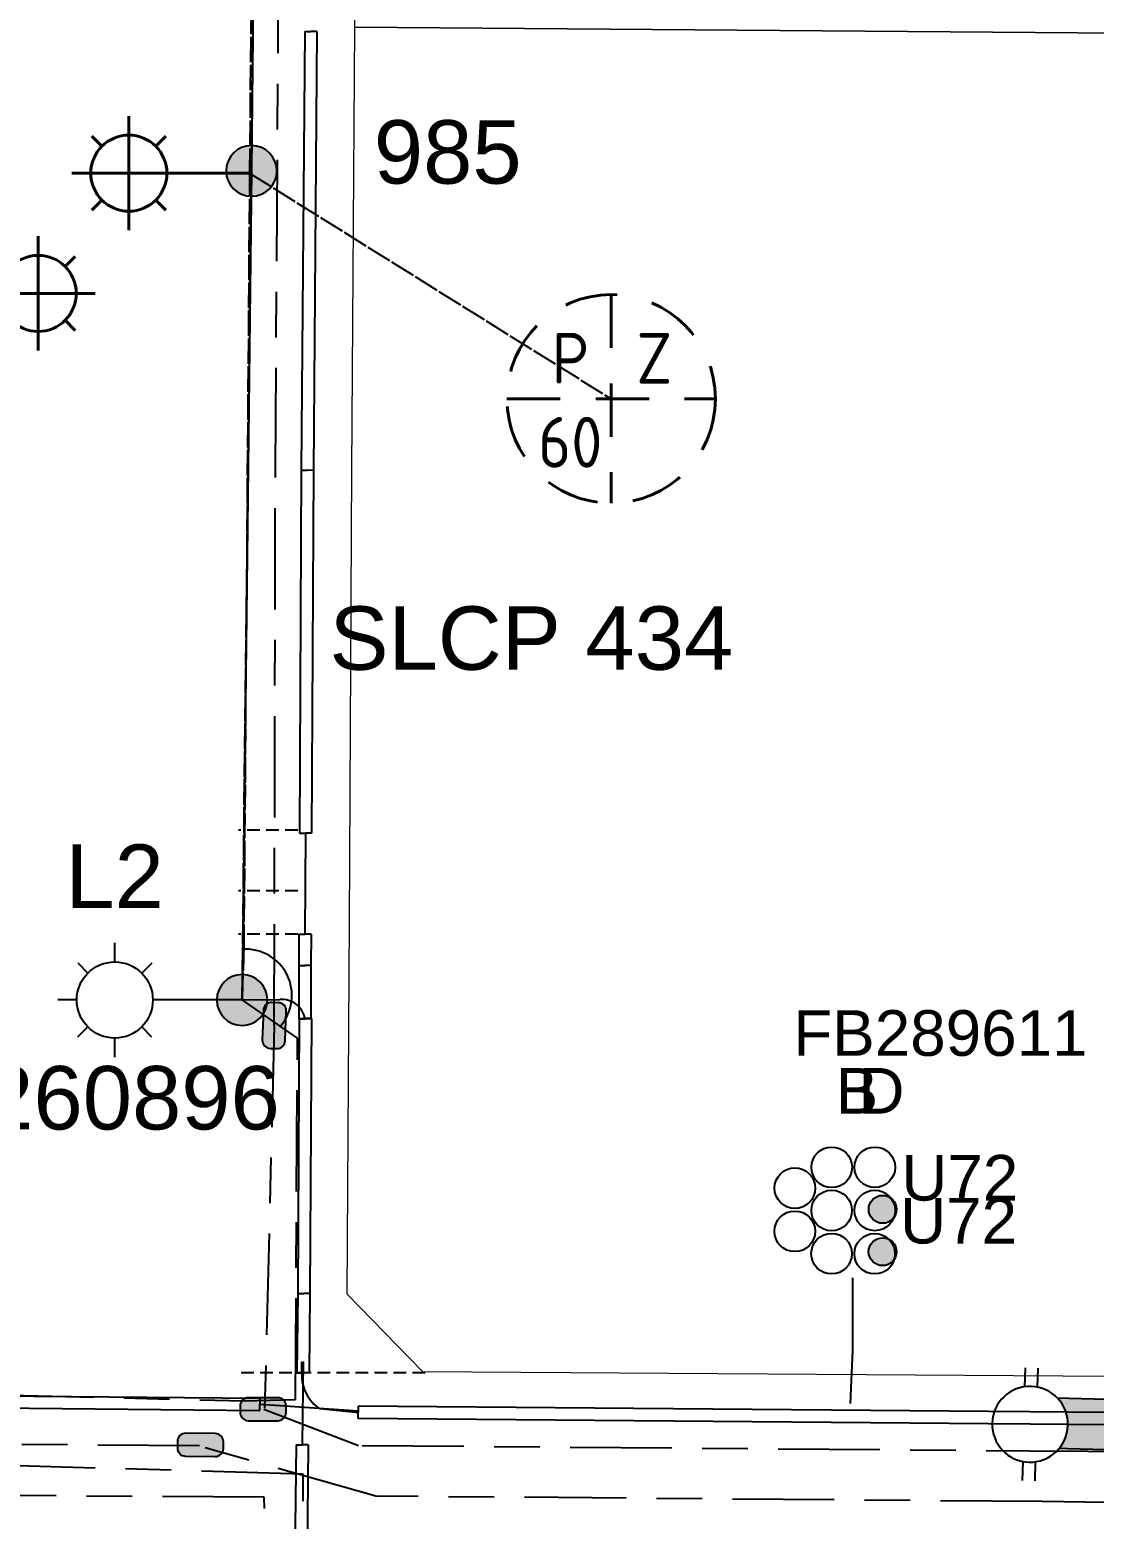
# Model space of a CAD drawing. Header units: metres. Extents: x 315403 to 316343, y 6257875 to 6258324.
# Drawn here: x 315856.2 to 315898.1, y 6258053.4 to 6258112.1 of the extents above; entities that cross this region are included whole.
import ezdxf
from ezdxf.enums import TextEntityAlignment as Align

# ---------------------------------------------------------------- set-up
doc = ezdxf.new("R2010")
doc.units = ezdxf.units.M
for name, pattern in [('Cable Exist OH', [1, 1, 0]), ('Cable Exist UG', [8.2, 4, -1.2, 1.8, -1.2]), ('Dash', [5, 3, -2]), ('DASHED', [0.75, 0.5, -0.25])]:
    doc.linetypes.add(name, pattern=pattern)
doc.layers.get('0').update_dxf_attribs({"color": 6})
doc.layers.add('Cadastre Buildings_SP_EXT', color=9, linetype='Continuous', lineweight=5)
for name, color, linetype in [('Duct_SP_EXT', 7, 'Continuous'), ('Equip_HV_EXT', 7, 'Continuous'), ('Equip_LV_EXT', 7, 'Continuous'), ('Equip_SL_EXT', 7, 'Continuous'), ('Equip_SP_SL_EXT', 7, 'Continuous'), ('Equip_SP_SL_NEW', 2, 'Continuous'), ('Mains_HV_EXT', 7, 'Continuous'), ('Mains_LV_EXT', 7, 'Continuous'), ('Mains_SL_EXT', 7, 'Continuous'), ('OH_Details_SP_MISC', 7, 'Continuous'), ('SupportsOH_SP_TR_HV_LV_SL_EXT', 7, 'Continuous'), ('SupportsUG_SP_LV_EXT', 7, 'Continuous'), ('Trench_SP_EXT', 7, 'Continuous')]:
    doc.layers.add(name, color=color, linetype=linetype)
doc.layers.add('UNKNOWN_FEATURES', color=1, linetype='DASHED', plot=False)
doc.styles.add('iecARIAL', font='arial.ttf', dxfattribs={"height": 2})
doc.styles.add('IESYMBOL1', font='isocp.shx')
doc.styles.add('POLE_LABEL', font='arial.ttf')
doc.styles.add('SL_LABEL', font='arial.ttf')
doc.styles.add('SLCP_LABEL', font='arial.ttf', dxfattribs={"height": 3.5})
doc.styles.get("Standard").update_dxf_attribs({"font": 'arial.ttf'})

# ---------------------------------------------------------------- blocks, each defined once
blk = doc.blocks.new('PILLAR_EXT')
blk.add_hatch(color=256).paths.add_polyline_path([(-2.475, 0.99), (-2.475, -0.99), (2.475, -0.99), (2.475, 0.99)])
blk.add_lwpolyline([(-2.475, -0.99), (2.475, -0.99), (2.475, 0.99), (-2.475, 0.99)], close=True)
at = {"style": 'iecARIAL', "flags": 8}
blk.add_attdef('ASSET_NUM', (1.5, 3.5), '', height=2.5, dxfattribs=at)
for tag, p, flags in [('OWNED_BY', (0, -0.2), 9), ('STATE', (0, -0.4), 9), ('SUPPORT_TYPE', (0, -0.6), 9), ('USAGE', (0, -0.8), 9), ('LEGEND', (0, -1), 9), ('LOCATION', (0, -1.2), 9), ('STREETNAME', (0, -1.8), 9), ('NOTES', (0, -1.4), 9), ('PARENT', (0, -1.6), 9), ('SUBURB', (0, -2), 1)]:
    blk.add_attdef(tag, p, '', height=0.2, dxfattribs=dict(flags=flags))
blk = doc.blocks.new('DUCT_EXT')
blk.add_circle((0, 0.8), 0.8)
at = {"flags": 1}
blk.add_attdef('Z', (0, 0), '', height=0.2, dxfattribs=at)
at = {"flags": 9}
for tag, p in [('DUCT_CODE', (0, 0)), ('XSECT_TYPE', (0, -0.2)), ('STATE', (0, -0.6)), ('FB_REFERENCE', (0, -0.4)), ('NOTES', (0, -0.8))]:
    blk.add_attdef(tag, text='', height=0.2, dxfattribs=at).set_placement(p, align=Align.MIDDLE_LEFT)
blk = doc.blocks.new('*U145')
at = {"lineweight": 40}
for p, q in [((5.09, 2.25), (5.09, -2.25)), ((3.631, 1.459), (4.029, 1.061)), ((6.548, 1.458), (6.15, 1.061)), ((0, 0), (3.593, 0)), ((2.84, 0), (7.34, 0)), ((3.631, -1.458), (4.029, -1.061)), ((6.548, -1.459), (6.15, -1.061))]:
    blk.add_line(p, q, dxfattribs=at)
blk.add_circle((5.09, 0), 1.5, dxfattribs=at)
at = {"style": 'iecARIAL', "flags": 8}
blk.add_attdef('ASSET_NUM', (1.5, 1.5), '', height=2.5, dxfattribs=at)
for tag, p, height, flags in [('CONSTRUCTED_VOLTAGE', (0.981, -0.653), 0.2, 9), ('CONTROL_TYPE', (0.981, -0.853), 0.2, 9), ('LANTERN_PURPOSE', (0.981, -1.053), 0.2, 9), ('LANTERN_TYPE', (0.981, -1.253), 0.2, 9), ('LNUMBER', (2.181, -3.253), 2.5, 8), ('OPERATING_VOLTAGE', (0.981, -1.653), 0.2, 9), ('ORIENTATION', (0.981, -1.853), 0.2, 9), ('NO_PHASES', (0.981, -1.453), 0.2, 9), ('OWNED_BY', (0.981, -2.053), 0.2, 9), ('STATE', (0.981, -2.253), 0.2, 9), ('USAGE', (0.981, -2.453), 0.2, 9), ('CEXIST', (0.981, -2.653), 0.2, 9), ('CNEW', (0.981, -2.853), 0.2, 9), ('CNUMBER', (0.981, -3.053), 0.2, 9), ('CREMOVE', (0.981, -3.253), 0.2, 9), ('CREPLACE', (0.981, -3.453), 0.2, 9), ('LKINGHEIGHT', (0.981, -3.653), 0.2, 9), ('LBRACKET', (0.981, -3.853), 0.2, 9), ('LBRACKETVOCAB', (0.981, -4.053), 0.2, 9), ('LCATEGORY', (0.981, -4.253), 0.2, 9), ('LCHARGE1', (0.981, -4.453), 0.2, 9), ('LCHARGE1PERCENT', (0.981, -4.653), 0.2, 9), ('LCHARGE2', (0.981, -4.853), 0.2, 9), ('LCHARGE2PERCENT', (0.981, -5.053), 0.2, 9), ('LCHARGE3', (0.981, -5.253), 0.2, 9), ('LCHARGE3PERCENT', (0.981, -5.453), 0.2, 9), ('LEXIST', (0.981, -5.653), 0.2, 9), ('LLAMP', (0.981, -5.853), 0.2, 9), ('LLAMPVOCAB', (0.981, -6.053), 0.2, 9), ('LMAST', (0.981, -6.253), 0.2, 9), ('LMASTVOCAB', (0.981, -6.453), 0.2, 9), ('LNEW', (0.981, -6.653), 0.2, 9), ('LANTNUMBER', (0.981, -6.853), 0.2, 9), ('LOUTREACH', (0.981, -7.253), 0.2, 9), ('LOUTREACHVOCAB', (0.981, -7.453), 0.2, 9), ('LRATECODE', (0.981, -7.653), 0.2, 9), ('LREMOVE', (0.981, -7.853), 0.2, 9), ('LREPLACE', (0.981, -8.053), 0.2, 9), ('LTYPE', (0.981, -8.253), 0.2, 9), ('LTYPEVOCAB', (0.981, -8.453), 0.2, 9), ('LEGEND', (0.981, -8.653), 0.2, 9), ('LOCATION', (0.981, -8.853), 0.2, 9), ('STREETNAME', (0.981, -9.253), 0.2, 9), ('SUBURB', (0.981, -9.453), 0.2, 1), ('NOTES', (0.981, -9.053), 0.2, 9)]:
    blk.add_attdef(tag, p, '', height=height, dxfattribs=dict(flags=flags))
blk = doc.blocks.new('*U146')
at = {"lineweight": 40}
for p, q in [((-4.832, -2.25), (-4.832, 2.25)), ((-6.29, 1.459), (-5.892, 1.061)), ((-3.373, 1.458), (-3.771, 1.061)), ((-2.582, 0), (-7.082, 0)), ((0, 0), (-3.335, 0)), ((-6.29, -1.458), (-5.893, -1.061)), ((-3.374, -1.459), (-3.771, -1.061))]:
    blk.add_line(p, q, dxfattribs=at)
blk.add_circle((-4.832, 0), 1.5, dxfattribs=at)
at = {"style": 'iecARIAL', "flags": 8}
blk.add_attdef('ASSET_NUM', (1.5, 1.5), '', height=2.5, dxfattribs=at)
for tag, p, height, flags in [('CONSTRUCTED_VOLTAGE', (0.981, -0.653), 0.2, 9), ('CONTROL_TYPE', (0.981, -0.853), 0.2, 9), ('LANTERN_PURPOSE', (0.981, -1.053), 0.2, 9), ('LANTERN_TYPE', (0.981, -1.253), 0.2, 9), ('LNUMBER', (2.181, -3.253), 2.5, 8), ('OPERATING_VOLTAGE', (0.981, -1.653), 0.2, 9), ('ORIENTATION', (0.981, -1.853), 0.2, 9), ('NO_PHASES', (0.981, -1.453), 0.2, 9), ('OWNED_BY', (0.981, -2.053), 0.2, 9), ('STATE', (0.981, -2.253), 0.2, 9), ('USAGE', (0.981, -2.453), 0.2, 9), ('CEXIST', (0.981, -2.653), 0.2, 9), ('CNEW', (0.981, -2.853), 0.2, 9), ('CNUMBER', (0.981, -3.053), 0.2, 9), ('CREMOVE', (0.981, -3.253), 0.2, 9), ('CREPLACE', (0.981, -3.453), 0.2, 9), ('LKINGHEIGHT', (0.981, -3.653), 0.2, 9), ('LBRACKET', (0.981, -3.853), 0.2, 9), ('LBRACKETVOCAB', (0.981, -4.053), 0.2, 9), ('LCATEGORY', (0.981, -4.253), 0.2, 9), ('LCHARGE1', (0.981, -4.453), 0.2, 9), ('LCHARGE1PERCENT', (0.981, -4.653), 0.2, 9), ('LCHARGE2', (0.981, -4.853), 0.2, 9), ('LCHARGE2PERCENT', (0.981, -5.053), 0.2, 9), ('LCHARGE3', (0.981, -5.253), 0.2, 9), ('LCHARGE3PERCENT', (0.981, -5.453), 0.2, 9), ('LEXIST', (0.981, -5.653), 0.2, 9), ('LLAMP', (0.981, -5.853), 0.2, 9), ('LLAMPVOCAB', (0.981, -6.053), 0.2, 9), ('LMAST', (0.981, -6.253), 0.2, 9), ('LMASTVOCAB', (0.981, -6.453), 0.2, 9), ('LNEW', (0.981, -6.653), 0.2, 9), ('LANTNUMBER', (0.981, -6.853), 0.2, 9), ('LOUTREACH', (0.981, -7.253), 0.2, 9), ('LOUTREACHVOCAB', (0.981, -7.453), 0.2, 9), ('LRATECODE', (0.981, -7.653), 0.2, 9), ('LREMOVE', (0.981, -7.853), 0.2, 9), ('LREPLACE', (0.981, -8.053), 0.2, 9), ('LTYPE', (0.981, -8.253), 0.2, 9), ('LTYPEVOCAB', (0.981, -8.453), 0.2, 9), ('LEGEND', (0.981, -8.653), 0.2, 9), ('LOCATION', (0.981, -8.853), 0.2, 9), ('STREETNAME', (0.981, -9.253), 0.2, 9), ('SUBURB', (0.981, -9.453), 0.2, 1), ('NOTES', (0.981, -9.053), 0.2, 9)]:
    blk.add_attdef(tag, p, '', height=height, dxfattribs=dict(flags=flags))
blk = doc.blocks.new('POLE_EXT')
blk.add_hatch(color=256).paths.add_polyline_path([(-1, 0, 1), (1, 0, 1)])
blk.add_lwpolyline([(-1, 0, 1), (1, 0, 1)], format="xyb", close=True)
for tag, height, flags, p in [('pNumber', 2.5, 8, (-17.84, 2.067)), ('OWNED_BY', 0.2, 9, (1.355, -0.4)), ('PARENT', 0.2, 9, (1.355, -0.6)), ('SPECIAL_USE', 0.2, 9, (1.355, -0.8)), ('STATE', 0.2, 9, (1.355, -1)), ('USAGE', 0.2, 9, (1.355, -1.2)), ('cLV', 0.2, 9, (1.355, -1.4)), ('hDepth', 0.2, 9, (1.355, -1.6)), ('hDia', 0.2, 9, (1.355, -1.8)), ('cHV', 0.2, 9, (1.355, -2)), ('LBRACKET', 0.2, 9, (1.355, -2.2)), ('LExisting', 0.2, 9, (1.355, -2.4)), ('LANTNUMBER', 0.2, 9, (1.355, -2.6)), ('LOther', 0.2, 9, (1.355, -2.8)), ('LRemove', 0.2, 9, (1.355, -3)), ('cLinedev', 0.2, 9, (1.355, -3.4)), ('LEGEND', 0.2, 9, (1.355, -3.2)), ('LOCATION', 0.2, 9, (1.355, -3.6)), ('pExisting', 0.2, 9, (1.355, -3.8)), ('PFNUMBER', 0.2, 9, (1.355, -4)), ('NEWPFNUMBER', 0.2, 9, (1.355, -4.2)), ('pFooting', 0.2, 9, (1.355, -4.4)), ('pNew', 0.2, 9, (1.355, -4.6)), ('pRelocate', 0.2, 9, (1.355, -5)), ('pRemove', 0.2, 9, (1.355, -5.2)), ('pReplace', 0.2, 9, (1.355, -5.4)), ('pStay', 0.2, 9, (1.355, -5.6)), ('pType', 0.2, 9, (1.355, -5.8)), ('cspan', 0.2, 9, (1.355, -6)), ('STREETNAME', 0.2, 9, (1.355, -6.2)), ('SUBURB', 0.2, 9, (1.355, -6.4)), ('OPERATED_BY', 0.2, 9, (1.355, -7.014)), ('NOTES', 0.2, 9, (1.355, -6.6)), ('MAINTAINED_BY', 0.2, 9, (1.355, -6.814))]:
    blk.add_attdef(tag, text='', height=height, dxfattribs=dict(flags=flags)).set_placement(p, align=Align.MIDDLE_LEFT)
at = {"style": 'POLE_LABEL'}
for tag, height, flags, p in [('ASSET_NUM', 2.5, 8, (2, 2)), ('STRUCTURE_PLANT_NUMBER', 0.2, 9, (1.355, 0.028)), ('STREET_CODE', 0.2, 9, (1.355, -0.2))]:
    blk.add_attdef(tag, text='', height=height, dxfattribs=dict(at, flags=flags)).set_placement(p, align=Align.MIDDLE_LEFT)
at = {"flags": 1}
blk.add_attdef('Z', (1.355, -7.328), '', height=0.2, dxfattribs=at)
blk = doc.blocks.new('HV_STJ_EXT')
h = blk.add_hatch(color=256)
edge = h.paths.add_edge_path()
edge.add_ellipse((-0.586, 0.131), major_axis=(0.226, 0.226), ratio=1, start_angle=44.99996, end_angle=135)
edge.add_line((-0.906, 0.131), (-0.906, -0.131))
edge.add_ellipse((-0.586, -0.131), major_axis=(0.226, 0.226), ratio=1, start_angle=134.99996, end_angle=225)
edge.add_line((-0.586, -0.451), (0.586, -0.451))
edge.add_ellipse((0.586, -0.131), major_axis=(-0.226, 0.226), ratio=1, start_angle=134.99996, end_angle=225)
edge.add_line((0.906, -0.131), (0.906, 0.131))
edge.add_ellipse((0.586, 0.131), major_axis=(-0.226, 0.226), ratio=1, start_angle=224.99996, end_angle=315)
edge.add_line((0.586, 0.451), (-0.586, 0.451))
blk.add_lwpolyline([(-0.906, 0.131), (-0.906, -0.131, 0.414214), (-0.586, -0.451), (0.586, -0.451, 0.414214), (0.906, -0.131), (0.906, 0.131, 0.414214), (0.586, 0.451), (-0.586, 0.451, 0.414214)], format="xyb", close=True)
for tag, flags, p in [('ORIENTATION', 9, (1.5, 0)), ('USAGE', 9, (1.5, -0.2)), ('LEGEND', 9, (1.5, -0.4)), ('NOTES', 9, (1.5, -0.6)), ('Z', 1, (1.5, -0.8))]:
    blk.add_attdef(tag, text='', height=0.2, dxfattribs=dict(flags=flags)).set_placement(p, align=Align.MIDDLE_LEFT)
blk = doc.blocks.new('LV_UG_LINKS_OPEN_EXT')
for p, q in [((-0.249, 1.473), (-0.249, 2.22)), ((0.249, 1.473), (0.249, 2.22)), ((-0.249, -1.473), (-0.249, -2.22)), ((0.249, -1.473), (0.249, -2.22))]:
    blk.add_line(p, q)
at = {"flags": 9}
for tag, p in [('ACTUAL_STATUS', (0, 0)), ('OPERATING_VOLTAGE', (0, -0.6)), ('CONSTRUCTED_VOLTAGE', (0, -0.2)), ('NO_PHASES', (0, -0.4)), ('ORIENTATION', (0, -0.8)), ('STATE', (0, -1)), ('SWITCH_TYPE', (0, -1.2)), ('USAGE', (0, -1.4)), ('NOTES', (0, -1.6))]:
    blk.add_attdef(tag, text='', height=0.2, dxfattribs=at).set_placement(p, align=Align.MIDDLE_LEFT)
at = {"flags": 1}
blk.add_attdef('Z', (0, 0), '', height=0.2, dxfattribs=at)
blk.add_wipeout([(-0.249, 1.473), (-0.432, 1.43), (-0.608, 1.365), (-0.774, 1.278), (-0.928, 1.171), (-1.067, 1.045), (-1.19, 0.903), (-1.294, 0.747), (-1.377, 0.579), (-1.439, 0.402), (-1.478, 0.218), (-1.494, 0.031), (-1.486, -0.156), (-1.455, -0.341), (-1.4, -0.521), (-1.324, -0.692), (-1.227, -0.853), (-1.11, -1), (-0.976, -1.131), (-0.827, -1.244), (-0.664, -1.338), (-0.491, -1.411), (-0.311, -1.461), (-0.125, -1.489), (0.062, -1.493), (0.249, -1.473), (0.432, -1.43), (0.608, -1.365), (0.774, -1.278), (0.928, -1.171), (1.067, -1.045), (1.19, -0.903), (1.294, -0.747), (1.377, -0.579), (1.439, -0.402), (1.478, -0.218), (1.494, -0.031), (1.486, 0.156), (1.455, 0.341), (1.4, 0.521), (1.324, 0.692), (1.227, 0.853), (1.11, 1), (0.976, 1.131), (0.827, 1.244), (0.664, 1.338), (0.491, 1.411), (0.311, 1.461), (0.125, 1.489), (-0.062, 1.493)])
blk.add_lwpolyline([(0, -1.494, 1), (0, 1.494, 1)], format="xyb", close=True)
blk = doc.blocks.new('CABLE_LARGE_EXT')
h = blk.add_hatch(color=256)
edge = h.paths.add_edge_path()
edge.add_arc((0, 0.55), 0.55, 0, 360)
blk.add_circle((0, 0.55), 0.55)
at = {"flags": 1}
blk.add_attdef('Z', (0, 0), '', height=0.2, dxfattribs=at)
at = {"flags": 9}
for tag, p in [('COND_CODE', (0, 0)), ('XSECT_SIZE', (0, -0.6)), ('STATE', (0, -0.4)), ('FB_REFERENCE', (0, -0.2)), ('NOTES', (0, -0.8))]:
    blk.add_attdef(tag, text='', height=0.2, dxfattribs=at).set_placement(p, align=Align.MIDDLE_LEFT)
blk = doc.blocks.new('SLCP_ZELL_EXT')
blk.add_wipeout([(-0.236, 7.5), (-0.706, 7.47), (-1.174, 7.411), (-1.637, 7.323), (-2.093, 7.206), (-2.542, 7.06), (-2.98, 6.887), (-3.407, 6.686), (-3.82, 6.459), (-4.218, 6.206), (-4.599, 5.929), (-4.962, 5.629), (-5.306, 5.306), (-5.629, 4.962), (-5.929, 4.599), (-6.206, 4.218), (-6.459, 3.82), (-6.686, 3.407), (-6.887, 2.98), (-7.06, 2.542), (-7.206, 2.093), (-7.323, 1.637), (-7.411, 1.174), (-7.47, 0.706), (-7.5, 0.236), (-7.5, -0.236), (-7.47, -0.706), (-7.411, -1.174), (-7.323, -1.637), (-7.206, -2.093), (-7.06, -2.542), (-6.887, -2.98), (-6.686, -3.407), (-6.459, -3.82), (-6.206, -4.218), (-5.929, -4.599), (-5.629, -4.962), (-5.306, -5.306), (-4.962, -5.629), (-4.599, -5.929), (-4.218, -6.206), (-3.82, -6.459), (-3.407, -6.686), (-2.98, -6.887), (-2.542, -7.06), (-2.093, -7.206), (-1.637, -7.323), (-1.174, -7.411), (-0.706, -7.47), (-0.236, -7.5), (0.236, -7.5), (0.706, -7.47), (1.174, -7.411), (1.637, -7.323), (2.093, -7.206), (2.542, -7.06), (2.98, -6.887), (3.407, -6.686), (3.82, -6.459), (4.218, -6.206), (4.599, -5.929), (4.962, -5.629), (5.306, -5.306), (5.629, -4.962), (5.929, -4.599), (6.206, -4.218), (6.459, -3.82), (6.686, -3.407), (6.887, -2.98), (7.06, -2.542), (7.206, -2.093), (7.323, -1.637), (7.411, -1.174), (7.47, -0.706), (7.5, -0.236), (7.5, 0.236), (7.47, 0.706), (7.411, 1.174), (7.323, 1.637), (7.206, 2.093), (7.06, 2.542), (6.887, 2.98), (6.686, 3.407), (6.459, 3.82), (6.206, 4.218), (5.929, 4.599), (5.629, 4.962), (5.306, 5.306), (4.962, 5.629), (4.599, 5.929), (4.218, 6.206), (3.82, 6.459), (3.407, 6.686), (2.98, 6.887), (2.542, 7.06), (2.093, 7.206), (1.637, 7.323), (1.174, 7.411), (0.706, 7.47), (0.236, 7.5)])
at = {"linetype": 'Dash', "lineweight": 40, "ltscale": 0.7}
for p, q in [((0, 4.109), (0, -4.109)), ((-4.109, 0), (4.109, 0))]:
    blk.add_line(p, q, dxfattribs=at)
blk.add_circle((0, 0), 4.109, dxfattribs=at)
at = {"lineweight": 40, "style": 'IESYMBOL1'}
for s, p in [('P', (-1.604, 0)), ('Z', (1.702, 0)), ('60', (-1.612, -3.312))]:
    blk.add_text(s, height=2, dxfattribs=at).set_placement(p, align=Align.BOTTOM_CENTER)
at = {"style": 'SLCP_LABEL'}
for tag, height, flags, p in [('ASSET_NUM', 2.5, 8, (2, 2)), ('STREET_CODE', 0.2, 9, (0, -0.2))]:
    blk.add_attdef(tag, text='', height=height, dxfattribs=dict(at, flags=flags)).set_placement(p, align=Align.MIDDLE_LEFT)
at = {"flags": 1}
blk.add_attdef('Z', (0, 0), '', height=0.2, dxfattribs=at)
at = {"flags": 9}
for tag, p in [('CONSTRUCTED_VOLTAGE', (0, -0.4)), ('CONTROL_TYPE', (0, -0.6)), ('OPERATING_VOLTAGE', (0, -1)), ('ORIENTATION', (0, -1.2)), ('NO_PHASES', (0, -0.8)), ('OWNED_BY', (0, -1.4)), ('USAGE', (0, -1.6)), ('LOCATION', (0, -1.8)), ('STATE', (0, -2)), ('NOTES', (0, -2.2))]:
    blk.add_attdef(tag, text='', height=0.2, dxfattribs=at).set_placement(p, align=Align.MIDDLE_LEFT)
blk = doc.blocks.new('*U149')
blk.add_line((0, 0), (0, 0))
at = {"style": 'SL_LABEL'}
for tag, height, flags, p in [('ASSET_NUM', 2.5, 8, (2, 2)), ('STREET_CODE', 0.2, 9, (0, -0.2))]:
    blk.add_attdef(tag, text='', height=height, dxfattribs=dict(at, flags=flags)).set_placement(p, align=Align.MIDDLE_LEFT)
for tag, p, flags in [('Z', (0, 0), 1), ('OPERATED_BY', (0, -9.607), 9)]:
    blk.add_attdef(tag, p, '', height=0.2, dxfattribs=dict(flags=flags))
for tag, height, flags, p in [('CONSTRUCTED_VOLTAGE', 0.2, 9, (0, -0.4)), ('CONTROL_TYPE', 0.2, 9, (0, -0.6)), ('LANTERN_PURPOSE', 0.2, 9, (0, -0.8)), ('LANTERN_TYPE', 0.2, 9, (0, -1)), ('NO_PHASES', 0.2, 9, (0, -1.2)), ('OPERATING_VOLTAGE', 0.2, 9, (0, -1.4)), ('ORIENTATION', 0.2, 9, (0, -1.6)), ('OWNED_BY', 0.2, 9, (0, -1.8)), ('LNUMBER', 2.5, 8, (1.2, -2.8)), ('STATE', 0.2, 9, (0, -2)), ('CEXIST', 0.2, 9, (0, -2.4)), ('USAGE', 0.2, 9, (0, -2.2)), ('CNEW', 0.2, 9, (0, -2.6)), ('CNUMBER', 0.2, 9, (0, -2.8)), ('CREMOVE', 0.2, 9, (0, -3)), ('CREPLACE', 0.2, 9, (0, -3.2)), ('LKINGHEIGHT', 0.2, 9, (0, -3.4)), ('LBRACKET', 0.2, 9, (0, -3.6)), ('LBRACKETVOCAB', 0.2, 9, (0, -3.8)), ('LCATEGORY', 0.2, 9, (0, -4)), ('LCHARGE1', 0.2, 9, (0, -4.2)), ('LCHARGE1PERCENT', 0.2, 9, (0, -4.4)), ('LCHARGE2', 0.2, 9, (0, -4.6)), ('LCHARGE2PERCENT', 0.2, 9, (0, -4.8)), ('LCHARGE3', 0.2, 9, (0, -5)), ('LCHARGE3PERCENT', 0.2, 9, (0, -5.2)), ('LEXIST', 0.2, 9, (0, -5.4)), ('LLAMP', 0.2, 9, (0, -5.6)), ('LLAMPVOCAB', 0.2, 9, (0, -5.8)), ('LMAST', 0.2, 9, (0, -6)), ('LMASTVOCAB', 0.2, 9, (0, -6.2)), ('LNEW', 0.2, 9, (0, -6.4)), ('LANTNUMBER', 0.2, 9, (0, -6.6)), ('LOUTREACH', 0.2, 9, (0, -7)), ('LOUTREACHVOCAB', 0.2, 9, (0, -7.2)), ('LRATECODE', 0.2, 9, (0, -7.4)), ('LREMOVE', 0.2, 9, (0, -7.6)), ('LREPLACE', 0.2, 9, (0, -7.8)), ('LTYPE', 0.2, 9, (0, -8)), ('LTYPEVOCAB', 0.2, 9, (0, -8.2)), ('SUBURB', 0.2, 9, (0, -8.6)), ('STREETNAME', 0.2, 9, (0, -8.8)), ('LEGEND', 0.2, 9, (0, -8.4)), ('LOCATION', 0.2, 9, (0, -9)), ('NOTES', 0.2, 9, (0, -9.2)), ('MAINTAINED_BY', 0.2, 9, (0, -9.863))]:
    blk.add_attdef(tag, text='', height=height, dxfattribs=dict(flags=flags)).set_placement(p, align=Align.MIDDLE_LEFT)
blk.add_wipeout([(-7.268, 0), (-6.476, 1.459), (-5.017, 2.25), (-3.559, 1.458), (-2.664, 0), (-3.559, -1.459), (-5.018, -2.25), (-6.476, -1.458)])
for p, q in [((-5.017, 1.5), (-5.017, 2.25)), ((-6.476, 1.459), (-6.078, 1.061)), ((-3.559, 1.458), (-3.957, 1.061)), ((-6.518, 0), (-7.268, 0)), ((0, 0), (-3.521, 0)), ((-6.476, -1.458), (-6.078, -1.061)), ((-3.559, -1.459), (-3.957, -1.061)), ((-5.018, -2.25), (-5.018, -1.5))]:
    blk.add_line(p, q)
blk.add_circle((-5.018, 0), 1.5)

msp = doc.modelspace()

# ---------------------------------------------------------------- linework, layer by layer
at = {"layer": 'Cadastre Buildings_SP_EXT', "linetype": 'Continuous'}
msp.add_lwpolyline([(315868.969, 6258112.244), (315899.154, 6258112.013), (315902.512, 6258111.99), (315902.66, 6258125.129), (315902.803, 6258138.1), (315902.946, 6258151.355), (315869.162, 6258151.904), (315869.122, 6258138.585), (315869.078, 6258125.68), (315868.969, 6258112.244)], close=True, dxfattribs=at)
at = {"layer": 'Duct_SP_EXT'}
for p, q in [((315867.014, 6258112.076), (315866.873, 6258094.78)), ((315867.014, 6258112.076), (315867.254, 6258112.074)), ((315867.494, 6258112.072), (315867.254, 6258112.074)), ((315867.494, 6258112.072), (315867.353, 6258094.777)), ((315866.873, 6258094.78), (315866.8, 6258080.479)), ((315866.873, 6258094.78), (315867.113, 6258094.778)), ((315867.353, 6258094.777), (315867.113, 6258094.778)), ((315867.353, 6258094.777), (315867.28, 6258080.477)), ((315866.8, 6258080.479), (315867.04, 6258080.478)), ((315867.28, 6258080.477), (315867.04, 6258080.478)), ((315866.782, 6258076.493), (315866.775, 6258075.254)), ((315866.782, 6258076.493), (315867.022, 6258076.492)), ((315867.262, 6258076.491), (315867.022, 6258076.492)), ((315867.262, 6258076.491), (315867.255, 6258075.254)), ((315866.775, 6258075.254), (315866.779, 6258073.159)), ((315866.775, 6258075.254), (315867.015, 6258075.254)), ((315867.255, 6258075.254), (315867.015, 6258075.254)), ((315867.255, 6258075.254), (315867.259, 6258073.16)), ((315866.797, 6258073.169), (315866.737, 6258062.326)), ((315866.779, 6258073.159), (315867.019, 6258073.159)), ((315866.797, 6258073.169), (315867.037, 6258073.168)), ((315867.259, 6258073.16), (315867.019, 6258073.159)), ((315867.277, 6258073.167), (315867.037, 6258073.168)), ((315867.277, 6258073.167), (315867.217, 6258062.322)), ((315866.737, 6258062.326), (315866.703, 6258059.198)), ((315866.737, 6258062.326), (315866.977, 6258062.324)), ((315867.217, 6258062.322), (315866.977, 6258062.324)), ((315867.217, 6258062.322), (315867.183, 6258059.193)), ((315866.703, 6258059.198), (315866.943, 6258059.195)), ((315867.183, 6258059.193), (315866.943, 6258059.195)), ((315846.685, 6258058.371), (315865.246, 6258058.198)), ((315865.246, 6258058.198), (315865.244, 6258057.958)), ((315846.68, 6258057.891), (315865.242, 6258057.718)), ((315865.242, 6258057.718), (315865.244, 6258057.958)), ((315869.117, 6258057.405), (315869.119, 6258057.645)), ((315869.121, 6258057.885), (315869.119, 6258057.645)), ((315866.673, 6258056.368), (315866.425, 6258033.596)), ((315866.673, 6258056.368), (315866.913, 6258056.365)), ((315867.153, 6258056.363), (315866.905, 6258033.591)), ((315867.153, 6258056.363), (315866.913, 6258056.365))]:
    msp.add_line(p, q, dxfattribs=at)
msp.add_lwpolyline([(315888.611, 6258062.951), (315888.605, 6258060.099), (315888.514, 6258057.987)], dxfattribs=at)
at = {"layer": 'Mains_HV_EXT', "linetype": 'Cable Exist UG'}
for points in [[(315865.811, 6258072.89), (315865.854, 6258094.819), (315865.854, 6258094.819), (315865.969, 6258112.266), (315866.078, 6258125.697), (315866.122, 6258138.595), (315866.162, 6258151.916), (315866.228, 6258164.927), (315866.49, 6258190.988), (315866.49, 6258190.988), (315866.648, 6258210.352), (315866.803, 6258228.067), (315866.867, 6258235.465), (315867.022, 6258253.329), (315867.022, 6258253.329), (315867.111, 6258263.581), (315867.258, 6258282.083), (315867.445, 6258303.097), (315867.593, 6258319.698), (315865.95, 6258322.669)], [(315865.811, 6258072.89), (315865.43, 6258057.808)], [(315862.861, 6258056.321), (315807.888, 6258056.746)], [(315864.6, 6257906.609), (315866.236, 6258032.271), (315865.41, 6258054.295), (315804.441, 6258054.69)]]:
    msp.add_lwpolyline(points, dxfattribs=at)
at = {"layer": 'Mains_LV_EXT', "linetype": 'Cable Exist OH'}
msp.add_lwpolyline([(315865.196, 6258161.595), (315865.184, 6258144.866), (315864.838, 6258106.589)], dxfattribs=at)
at = {"layer": 'Mains_SL_EXT', "linetype": 'Cable Exist OH'}
msp.add_lwpolyline([(315865.196, 6258161.595), (315865.278, 6258144.748), (315864.909, 6258106.492)], dxfattribs=at)
at = {"layer": 'Trench_SP_EXT', "linetype": 'Cable Exist UG'}
for points in [[(315867.04, 6258080.478), (315867.022, 6258076.492)], [(315866.953, 6258059.641), (315866.909, 6258056.386)], [(315869.116, 6258057.685), (315865.264, 6258057.959)]]:
    msp.add_lwpolyline(points, dxfattribs=at)
msp.add_lwpolyline([(315869.147, 6258057.624), (315867.612, 6258057.776), (315867.612, 6258057.776, -0.255285), (315866.892, 6258059.15), (315866.892, 6258059.15), (315866.898, 6258059.636)], format="xyb", dxfattribs=at)
at = {"layer": 'UNKNOWN_FEATURES'}
for points in [[(315866.74, 6258080.595), (315864.404, 6258080.595)], [(315871.76, 6258059.195), (315864.404, 6258059.195)]]:
    msp.add_lwpolyline(points, dxfattribs=at)

# ---------------------------------------------------------------- block references
at = {"layer": 'Duct_SP_EXT', "rotation": 90}
for p in [(315888.587, 6258067.302), (315890.286, 6258067.303), (315887.134, 6258066.481), (315888.585, 6258065.6), (315890.285, 6258065.603), (315887.132, 6258064.779), (315888.583, 6258063.898), (315890.281, 6258063.897)]:
    msp.add_blockref('DUCT_EXT', p, dxfattribs=at)
at = {"layer": 'Duct_SP_EXT'}
for p in [(315889.794, 6258065.096), (315889.792, 6258063.426)]:
    msp.add_blockref('CABLE_LARGE_EXT', p, dxfattribs=at)
at = {"layer": 'Equip_HV_EXT'}
for p, rotation in [((315865.811, 6258072.89), 267.9545915206353), ((315862.899, 6258056.361), 359.2151755162365)]:
    msp.add_blockref('HV_STJ_EXT', p, dxfattribs=dict(at, rotation=rotation))
msp.add_blockref('HV_STJ_EXT', (315865.371, 6258057.766), dxfattribs=at)
at = {"layer": 'Equip_SL_EXT'}
ref = msp.add_blockref('SLCP_ZELL_EXT', (315879.093, 6258097.595), dxfattribs=at)
ref.add_attrib('ASSET_NUM', 'SLCP 434', dxfattribs={"layer": '0', "height": 2.5, "style": 'SLCP_LABEL'}).set_placement((315883.905, 6258089.414), align=Align.TOP_RIGHT)
at = {"layer": 'Equip_SP_SL_EXT'}
for name, p in [('*U146', (315864.909, 6258106.492)), ('*U145', (315851.415, 6258101.752))]:
    msp.add_blockref(name, p, dxfattribs=at)
at = {"layer": 'Equip_SP_SL_NEW', "linetype": 'Continuous'}
ref = msp.add_blockref('*U149', (315864.542, 6258073.898), dxfattribs=at)
ref.add_attrib('LNUMBER', 'L2', dxfattribs={"layer": '0', "height": 2.5}).set_placement((315857.576, 6258078.78), align=Align.MIDDLE_LEFT)
at = {"layer": 'SupportsOH_SP_TR_HV_LV_SL_EXT'}
ref = msp.add_blockref('POLE_EXT', (315864.914, 6258106.579), dxfattribs=at)
ref.add_attrib('ASSET_NUM', '985', dxfattribs={"layer": '0', "height": 2.5, "style": 'POLE_LABEL'}).set_placement((315869.736, 6258107.329), align=Align.MIDDLE_LEFT)
at = {"layer": 'SupportsUG_SP_LV_EXT'}
ref = msp.add_blockref('PILLAR_EXT', (315898.602, 6258057.164), dxfattribs=dict(at, rotation=358.4457988962705))
ref.add_attrib('ASSET_NUM', '98079', dxfattribs={"layer": '0', "height": 2.5, "rotation": 90, "style": 'iecARIAL'}).set_placement((315900.102, 6258060.664), align=Align.MIDDLE_LEFT)

# ---------------------------------------------------------------- texts
at = {"layer": 'Duct_SP_EXT'}
for s, p in [('FB289611', (315886.271, 6258071.697)), ('B', (315887.942, 6258069.42)), ('D', (315888.839, 6258069.419)), ('U72', (315890.53, 6258065.991)), ('U72', (315890.481, 6258064.298))]:
    msp.add_text(s, height=1.8, dxfattribs=at).set_placement(p)

# ---------------------------------------------------------------- next in the draw order: linework, layer by layer
at = {"layer": 'Cadastre Buildings_SP_EXT', "linetype": 'Continuous'}
msp.add_lwpolyline([(315868.677, 6258062.315), (315871.659, 6258059.256), (315898.843, 6258059.063), (315898.947, 6258076.831), (315899.031, 6258094.233), (315899.154, 6258112.013), (315868.969, 6258112.244), (315868.854, 6258094.801), (315868.758, 6258076.964), (315868.677, 6258062.315)], close=True, dxfattribs=at)
at = {"layer": 'Mains_LV_EXT', "linetype": 'Cable Exist OH'}
for points in [[(315864.838, 6258106.589), (315864.838, 6258106.577), (315864.611, 6258076.064)], [(315864.611, 6258076.064), (315864.543, 6258073.898)]]:
    msp.add_lwpolyline(points, dxfattribs=at)
at = {"layer": 'Mains_LV_EXT', "linetype": 'Continuous'}
msp.add_lwpolyline([(315866.06, 6258072.878, 0.66527), (315864.561, 6258075.9)], format="xyb", dxfattribs=at)
at = {"layer": 'Mains_LV_EXT', "linetype": 'Cable Exist UG'}
msp.add_lwpolyline([(315802.516, 6258064.623), (315806.887, 6258059.917), (315811.896, 6258059.909), (315815.175, 6258055.875), (315840.411, 6258055.833), (315841.837, 6258053.825), (315844.231, 6258053.812), (315849.502, 6258055.315), (315852.405, 6258058.294), (315854.684, 6258058.341), (315864.637, 6258058.093), (315866.649, 6258058.143), (315866.726, 6258072.395), (315864.543, 6258073.898)], dxfattribs=at)
at = {"layer": 'Mains_SL_EXT', "linetype": 'Cable Exist OH'}
msp.add_line((315864.543, 6258073.898), (315864.914, 6258106.579), dxfattribs=at)
msp.add_lwpolyline([(315864.838, 6258106.492), (315879.093, 6258097.595)], dxfattribs=at)
at = {"layer": 'OH_Details_SP_MISC', "color": 7, "linetype": 'Continuous', "flags": 128}
msp.add_lwpolyline([(315865.648, 6258210.451), (315865.225, 6258161.572), (315865.278, 6258144.748), (315864.914, 6258106.579), (315864.543, 6258073.898)], dxfattribs=at)
at = {"layer": 'Trench_SP_EXT', "linetype": 'Cable Exist UG'}
msp.add_lwpolyline([(315864.543, 6258073.898), (315866.025, 6258073.92), (315866.025, 6258073.92, -0.386333), (315867.02, 6258073.159)], format="xyb", dxfattribs=at)
msp.add_lwpolyline([(315865.301, 6258073.895), (315864.543, 6258073.898)], dxfattribs=at)
at = {"layer": 'UNKNOWN_FEATURES'}
for points in [[(315866.74, 6258078.195), (315864.404, 6258078.195)], [(315866.74, 6258076.495), (315864.404, 6258076.495)]]:
    msp.add_lwpolyline(points, dxfattribs=at)

# ---------------------------------------------------------------- next in the draw order: block references
at = {"layer": 'SupportsOH_SP_TR_HV_LV_SL_EXT'}
ref = msp.add_blockref('POLE_EXT', (315864.543, 6258073.898), dxfattribs=at)
ref.add_attrib('ASSET_NUM', '260896', dxfattribs={"layer": '0', "height": 2.5, "style": 'POLE_LABEL'}).set_placement((315854.377, 6258070.044), align=Align.MIDDLE_LEFT)

# ---------------------------------------------------------------- next in the draw order: block references
at = {"layer": 'Equip_LV_EXT', "rotation": 358.3432540302427}
msp.add_blockref('LV_UG_LINKS_OPEN_EXT', (315895.606, 6258057.174), dxfattribs=at)

# ---------------------------------------------------------------- next in the draw order: linework, layer by layer
at = {"layer": 'Duct_SP_EXT'}
for p, q in [((315898.631, 6258057.632), (315869.121, 6258057.885)), ((315898.627, 6258057.152), (315869.117, 6258057.405))]:
    msp.add_line(p, q, dxfattribs=at)
at = {"layer": 'Mains_HV_EXT', "linetype": 'Cable Exist UG'}
for points in [[(315928.833, 6258061.942), (315928.631, 6258053.917), (315928.631, 6258053.917), (315899.506, 6258054.08), (315896.08, 6258054.124), (315896.08, 6258054.124), (315869.818, 6258054.343), (315862.899, 6258056.301)], [(315928.833, 6258061.942), (315926.574, 6258058.471), (315925.028, 6258055.986), (315925.028, 6258055.986), (315899.43, 6258056.09), (315897.881, 6258056.099), (315897.881, 6258056.099), (315869.135, 6258056.325), (315865.371, 6258057.766)]]:
    msp.add_lwpolyline(points, dxfattribs=at)
at = {"layer": 'Mains_LV_EXT', "linetype": 'Cable Exist UG'}
msp.add_lwpolyline([(315909.001, 6258041.435), (315904.008, 6258045.284), (315866.983, 6258045.936), (315866.983, 6258045.936), (315866.944, 6258055.209), (315854.197, 6258055.575), (315852.57, 6258055.595), (315850.523, 6258053.588), (315844.508, 6258051.782), (315841.061, 6258051.814), (315839.571, 6258053.864), (315813.724, 6258053.876), (315811.534, 6258057.9), (315805.805, 6258058.027), (315803.255, 6258062.868)], dxfattribs=at)

doc.saveas('drawing.dxf')
